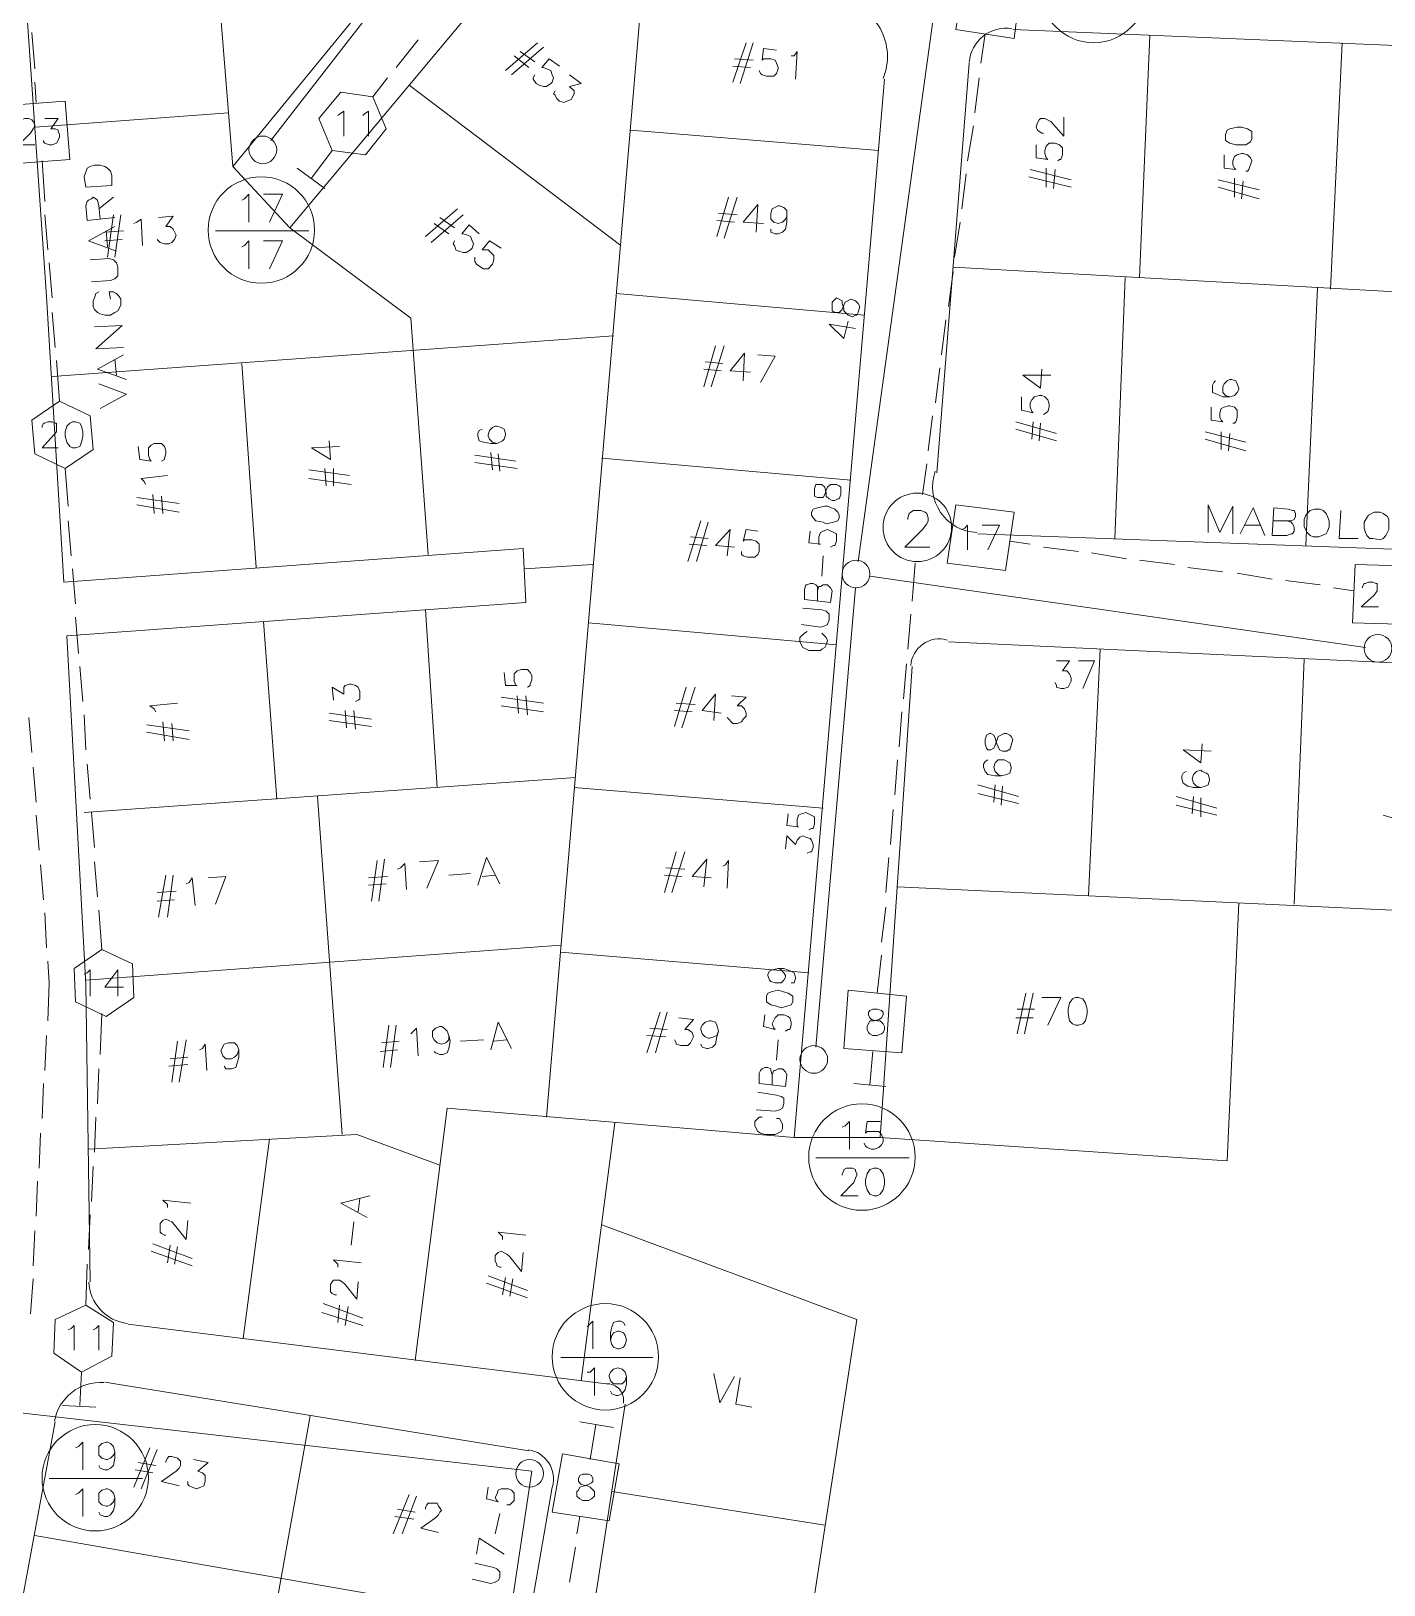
# Model space of a CAD drawing. Header units: millimetres. Extents: x 3.6 to 37.8, y 0.6 to 28.7.
# Drawn here: x 22.426 to 26.296, y 8.992 to 13.437 of the extents above; entities that cross this region are included whole.
import ezdxf

# ---------------------------------------------------------------- set-up
doc = ezdxf.new("R2010")
doc.units = ezdxf.units.MM
for name, color, linetype, true_color in [('PDF_S102$Cable-565', 23, 'Continuous', 0xdd8a6d), ('PDF_S102$LOTS', 254, 'Continuous', 0xdcdcdc), ('PDF_S102$ROAD', 8, 'Continuous', 0x7f7f7f), ('PDF_S102$SDU', 157, 'Continuous', 0x396472), ('PDF_S102$Symbols-EndOfLine', 15, 'Continuous', 0x944a4a)]:
    doc.layers.add(name, color=color, linetype=linetype, true_color=true_color)
for name, color, linetype in [('PDF_S102$NAME-ROAD', 7, 'Continuous'), ('PDF_S102$Passives-Splt2way', 7, 'Continuous'), ('PDF_S102$Passives-TapOffs', 7, 'Continuous'), ('PDF_S102$POLE', 7, 'Continuous'), ('PDF_S102$STRAND', 7, 'Continuous'), ('PDF_S102$Symbols-SelfTerminating', 7, 'Continuous')]:
    doc.layers.add(name, color=color, linetype=linetype)

msp = doc.modelspace()

# ---------------------------------------------------------------- linework, layer by layer
at = {"layer": 'PDF_S102$Cable-565', "lineweight": 13}
for points in [[(22.43599, 13.32871), (22.42765, 13.43296)], [(25.15483, 13.42879), (25.14232, 13.34539)], [(23.5327, 13.41211), (23.47015, 13.33288)], [(23.44513, 13.30369), (23.40343, 13.24948)], [(25.13815, 13.30369), (25.12564, 13.20361)], [(22.44016, 13.2328), (22.43599, 13.29118)], [(25.12147, 13.16608), (25.10479, 13.066)], [(22.46518, 12.94924), (22.45684, 13.066)], [(25.10062, 13.02847), (25.08811, 12.92839)], [(22.47352, 12.81163), (22.46518, 12.91171)], [(25.08394, 12.89086), (25.06726, 12.79078)], [(22.48603, 12.67402), (22.47769, 12.7741)], [(25.06309, 12.74908), (25.05058, 12.649)], [(22.49437, 12.53224), (22.48603, 12.63232)], [(25.04224, 12.61147), (25.02973, 12.51139)], [(22.50688, 12.37795), (22.49854, 12.49471)], [(25.02556, 12.47386), (25.01305, 12.37378)], [(25.00471, 12.33625), (24.9922, 12.23617)], [(22.5319, 12.07771), (22.52356, 12.18613)], [(24.98803, 12.19864), (24.97552, 12.11107)], [(22.54024, 11.93593), (22.5319, 12.03601)], [(25.22572, 11.97763), (25.2841, 11.96929)], [(25.32163, 11.96095), (25.42171, 11.94844)], [(24.94633, 11.80666), (24.95467, 11.91508)], [(25.45924, 11.94427), (25.55932, 11.92759)], [(25.59685, 11.92342), (25.69693, 11.91091)], [(22.55275, 11.79832), (22.54441, 11.8984)], [(25.73446, 11.90257), (25.83454, 11.89006)], [(25.87624, 11.88589), (25.97632, 11.86921)], [(26.01385, 11.86504), (26.11393, 11.85253)], [(26.15146, 11.84419), (26.20984, 11.83585)], [(22.56109, 11.65654), (22.55275, 11.76079)], [(24.93382, 11.66905), (24.94216, 11.76913)], [(22.5736, 11.51893), (22.56526, 11.61901)], [(24.92131, 11.52727), (24.92965, 11.62735)], [(22.42765, 11.37298), (22.41931, 11.47306)], [(22.58194, 11.38132), (22.57777, 11.4814)], [(24.9088, 11.38966), (24.91714, 11.48974)], [(22.59445, 11.23954), (22.58611, 11.33962)], [(24.89629, 11.25205), (24.90463, 11.35213)], [(22.44016, 11.2312), (22.43182, 11.33128)], [(22.60696, 11.10193), (22.59862, 11.20201)], [(24.88378, 11.11027), (24.89212, 11.21035)], [(22.4485, 11.09359), (22.44016, 11.19367)], [(24.87127, 10.97266), (24.87961, 11.07274)], [(22.46101, 10.95181), (22.45267, 11.05189)], [(22.6153, 10.96015), (22.60696, 11.06023)], [(22.46935, 10.8142), (22.46518, 10.91428)], [(22.62781, 10.81003), (22.61947, 10.92262)], [(24.85876, 10.83088), (24.87127, 10.93096)], [(22.47352, 10.6057), (22.47769, 10.71412), (22.47352, 10.77667)], [(24.84625, 10.68493), (24.85876, 10.79335)], [(22.62364, 10.50979), (22.62781, 10.62655)], [(22.46518, 10.46392), (22.46935, 10.564)], [(22.6153, 10.36801), (22.61947, 10.46809)], [(22.45684, 10.32631), (22.46101, 10.42639)], [(22.60696, 10.2304), (22.61113, 10.33048)], [(22.4485, 10.18453), (22.45267, 10.28461)], [(22.59862, 10.08862), (22.60279, 10.1887)], [(22.44016, 10.04692), (22.44433, 10.147)], [(22.59028, 9.95101), (22.59445, 10.05109)], [(22.43182, 9.90514), (22.43599, 10.00522)], [(22.58194, 9.79255), (22.58611, 9.90931)], [(22.42348, 9.76753), (22.43182, 9.86761)], [(23.98723, 9.13786), (23.99557, 9.1879)], [(23.96638, 9.00025), (23.98306, 9.10033)]]:
    msp.add_lwpolyline(points, dxfattribs=at)
at = {"layer": 'PDF_S102$LOTS', "lineweight": 0}
for points in [[(22.81963, 15.32614), (23.00311, 13.04932)], [(23.89966, 10.33048), (24.17905, 13.62478)], [(25.62604, 13.42462), (25.59685, 12.7324)], [(26.17648, 13.40377), (26.14312, 12.69904)], [(24.11233, 12.82414), (23.50768, 13.28284)], [(22.9906, 13.20361), (22.43599, 13.16191)], [(24.85042, 13.09519), (24.14152, 13.15357)], [(23.56189, 11.9401), (23.51185, 12.61564), (23.16574, 12.87418)], [(26.70607, 12.66985), (25.06309, 12.76159)], [(25.55515, 12.7324), (25.52596, 11.98597)], [(24.80872, 12.62398), (24.09982, 12.68653)], [(26.10559, 12.70321), (26.07223, 11.96512)], [(24.09148, 12.5656), (22.48603, 12.44884)], [(23.06983, 11.90257), (23.02813, 12.48637)], [(24.77119, 12.15277), (24.05812, 12.21532)], [(24.0331, 11.91091), (23.83711, 11.8984)], [(23.58691, 11.2729), (23.55355, 11.78164)], [(23.12821, 11.23954), (23.09068, 11.74828)], [(24.72949, 11.68156), (24.02059, 11.74411)], [(25.48426, 11.66905), (25.4509, 10.96432)], [(26.06806, 11.63986), (26.03887, 10.9393)], [(23.98306, 11.30209), (22.57777, 11.20201)], [(23.31586, 10.28044), (23.24497, 11.24788)], [(24.69196, 11.21452), (23.97889, 11.2729)], [(27.18979, 10.88092), (24.90463, 10.98934)], [(24.85459, 10.2721), (25.84705, 10.20538), (25.88041, 10.94347)], [(23.94136, 10.82254), (22.58194, 10.72246)], [(24.65026, 10.74331), (23.94136, 10.80169)], [(24.60856, 10.2721), (23.6161, 10.3555), (23.52436, 9.63409)], [(23.99974, 9.57571), (24.09565, 10.3138)], [(23.59525, 10.19287), (23.35756, 10.28044), (22.59028, 10.23874)], [(23.0323, 9.69664), (23.10736, 10.26793)], [(24.05812, 10.0219), (24.78787, 9.75085), (24.03727, 4.86361), (23.97472, 4.80106), (23.56189, 3.76273), (23.64705, 3.67955)], [(22.30672, 4.35904), (23.22412, 9.47563)], [(24.08731, 9.25879), (24.69613, 9.16288)], [(23.84962, 8.88766), (22.43599, 9.13369)]]:
    msp.add_lwpolyline(points, dxfattribs=at)
at = {"layer": 'PDF_S102$NAME-ROAD', "lineweight": 9}
for points in [[(22.58194, 12.99094), (22.57777, 13.02013), (22.58611, 13.04515), (22.59445, 13.04932), (22.60696, 13.05349), (22.62364, 13.05349), (22.63615, 13.04932), (22.64449, 13.04515), (22.65283, 13.03681), (22.657, 13.0243), (22.657, 12.99511)], [(26.03053, 12.03184), (26.0347, 12.02767), (26.03887, 12.01933), (26.03887, 12.00682), (26.0347, 11.99848), (26.03053, 11.99848), (26.01802, 11.99431), (25.97632, 11.99431), (25.98049, 12.07354), (26.02219, 12.06937), (26.0347, 12.0652), (26.03887, 12.0652), (26.04304, 12.05686), (26.04304, 12.04852), (26.03887, 12.04018), (26.03053, 12.03601), (26.01802, 12.03601)], [(26.09725, 12.06937), (26.11393, 12.06937), (26.12227, 12.0652), (26.13061, 12.05686), (26.13478, 12.04852), (26.13895, 12.03601), (26.13895, 12.01933), (26.13478, 12.00682), (26.13061, 11.99848), (26.1181, 11.99431), (26.10976, 11.99014), (26.09308, 11.99014), (26.08474, 11.99431), (26.0764, 12.00265), (26.06806, 12.01933), (26.06806, 12.04018), (26.07223, 12.05269), (26.08474, 12.0652)], [(26.26822, 12.06103), (26.2849, 12.06103), (26.29324, 12.05686), (26.30575, 12.04852), (26.30992, 12.04018), (26.30992, 12.01099), (26.30158, 11.99431), (26.29324, 11.98597), (26.2849, 11.9818), (26.26405, 11.98597), (26.25571, 11.98597), (26.24737, 11.99431), (26.2432, 12.00265), (26.23903, 12.01516), (26.23903, 12.03184), (26.24737, 12.04435), (26.25154, 12.05269)]]:
    msp.add_lwpolyline(points, close=True, dxfattribs=at)
for points in [[(22.66534, 12.90337), (22.58611, 12.89503), (22.58194, 12.93673), (22.58611, 12.94924), (22.59028, 12.95341), (22.59862, 12.95758), (22.60279, 12.96175), (22.61113, 12.95758), (22.6153, 12.95341), (22.61947, 12.93673), (22.62364, 12.8992)], [(22.66117, 12.96175), (22.61947, 12.92839)], [(22.66951, 12.80746), (22.59028, 12.83665), (22.66534, 12.87835)], [(22.64032, 12.86584), (22.64449, 12.81997)], [(22.59445, 12.78244), (22.64866, 12.78661), (22.66117, 12.78244), (22.66951, 12.7741), (22.67368, 12.76159), (22.67368, 12.73657), (22.66534, 12.72823), (22.65283, 12.72406), (22.59862, 12.71989)], [(22.65283, 12.66985), (22.64866, 12.6907), (22.66117, 12.6907), (22.66951, 12.68653), (22.67785, 12.67819), (22.68202, 12.66985), (22.68202, 12.65317), (22.67368, 12.63649), (22.66534, 12.63232), (22.65283, 12.62398), (22.63615, 12.62398), (22.62364, 12.62815), (22.6153, 12.63232), (22.60696, 12.64066), (22.60279, 12.649), (22.60279, 12.66568), (22.60696, 12.67402), (22.61113, 12.68653), (22.61947, 12.6907)], [(22.69036, 12.53224), (22.61113, 12.52807), (22.68619, 12.59479), (22.60696, 12.59062)], [(22.6987, 12.4405), (22.6153, 12.46969), (22.69036, 12.51139)], [(22.66534, 12.49888), (22.66951, 12.45301)], [(22.61947, 12.42799), (22.6987, 12.3988), (22.62364, 12.3571)], [(25.79284, 12.00265), (25.79284, 12.08188), (25.8262, 12.00265), (25.86373, 12.07771), (25.86373, 11.99848)], [(25.88458, 11.99848), (25.92211, 12.07354), (25.95547, 11.99431)], [(26.22235, 11.98597), (26.16814, 11.98597), (26.17231, 12.0652)], [(25.94296, 12.0235), (25.89709, 12.0235)], [(25.98049, 12.03601), (26.01802, 12.03601)]]:
    msp.add_lwpolyline(points, dxfattribs=at)
at = {"layer": 'PDF_S102$Passives-Splt2way', "lineweight": 9}
msp.add_lwpolyline([(24.93382, 12.04018), (24.93382, 12.04435), (24.93799, 12.05686), (24.94216, 12.06103), (24.9505, 12.0652), (24.97135, 12.0652), (24.98386, 12.06103), (24.98803, 12.05686), (24.9922, 12.04435), (24.9922, 12.03601), (24.98803, 12.02767), (24.97552, 12.01099), (24.92548, 11.96095), (24.99637, 11.96095)], dxfattribs=at)
msp.add_circle((24.96093, 12.01725), 0.09799, dxfattribs=at)
at = {"layer": 'PDF_S102$Passives-TapOffs', "lineweight": 9}
for points in [[(25.25908, 13.58308), (25.23823, 13.41628), (25.07143, 13.4413), (25.09645, 13.60393)], [(23.38258, 13.08268), (23.28667, 13.09519), (23.24914, 13.18693), (23.31169, 13.26199), (23.40343, 13.24948), (23.44096, 13.15774)], [(22.37344, 13.05766), (22.35676, 13.22446), (22.52356, 13.23697), (22.53607, 13.07017)], [(22.60279, 12.24034), (22.52356, 12.18613), (22.43599, 12.22783), (22.42765, 12.32374), (22.50688, 12.37795), (22.59445, 12.33625)], [(22.54441, 12.31957), (22.55275, 12.31957), (22.56526, 12.3154), (22.56943, 12.30706), (22.5736, 12.29038), (22.5736, 12.27787), (22.56943, 12.26119), (22.56526, 12.24868), (22.55275, 12.24451), (22.54441, 12.24451), (22.53607, 12.24868), (22.52773, 12.26119), (22.52356, 12.27787), (22.52356, 12.29038), (22.52773, 12.30706), (22.53607, 12.3154)], [(25.07143, 12.08188), (25.23823, 12.06103), (25.21321, 11.89423), (25.04641, 11.91508)], [(26.38081, 11.90674), (26.37247, 11.73994), (26.20567, 11.74411), (26.21401, 11.91091)], [(22.71955, 10.67242), (22.64032, 10.61821), (22.55275, 10.65991), (22.54858, 10.75582), (22.62781, 10.81003), (22.71538, 10.76833)], [(24.75034, 10.52647), (24.76285, 10.69327), (24.92965, 10.67659), (24.91714, 10.51396)], [(24.83374, 10.63906), (24.84625, 10.63906), (24.85876, 10.63489), (24.86293, 10.63072), (24.86293, 10.62238), (24.85876, 10.61404), (24.85042, 10.60987), (24.83791, 10.6057), (24.8254, 10.6057), (24.81706, 10.58902), (24.81706, 10.58068), (24.82123, 10.57234), (24.8254, 10.56817), (24.83374, 10.564), (24.84625, 10.564), (24.85876, 10.56817), (24.86293, 10.57234), (24.8671, 10.58068), (24.8671, 10.58902), (24.86293, 10.59736), (24.85459, 10.6057), (24.84625, 10.6057), (24.82957, 10.60987), (24.8254, 10.61404), (24.82123, 10.62238), (24.82123, 10.63072), (24.8254, 10.63489)], [(22.657, 9.6466), (22.56943, 9.60073), (22.4902, 9.65494), (22.49437, 9.75085), (22.58194, 9.79255), (22.66117, 9.74251)], [(24.10816, 9.33802), (24.07897, 9.17539), (23.91634, 9.20041), (23.94553, 9.36721)], [(24.00391, 9.30883), (24.02059, 9.30883), (24.02893, 9.30466), (24.0331, 9.29632), (24.0331, 9.28798), (24.02893, 9.28381), (24.02059, 9.27964), (23.99557, 9.2713), (23.9914, 9.26296), (23.98723, 9.25879), (23.98723, 9.24628), (23.99557, 9.23794), (24.00391, 9.23377), (24.02059, 9.23377), (24.02893, 9.23794), (24.03727, 9.24628), (24.03727, 9.25879), (24.02476, 9.2713), (24.01642, 9.27547), (23.99974, 9.27964), (23.9914, 9.28798), (23.9914, 9.29632), (23.99557, 9.30466)]]:
    msp.add_lwpolyline(points, close=True, dxfattribs=at)
for points in [[(23.30335, 13.19527), (23.30752, 13.19944), (23.32003, 13.20778), (23.32003, 13.13689)], [(23.37424, 13.19527), (23.37841, 13.19944), (23.39092, 13.20778), (23.39092, 13.13689)], [(22.39012, 13.16608), (22.39012, 13.17025), (22.39429, 13.17859), (22.39846, 13.18276), (22.4068, 13.18693), (22.41931, 13.18693), (22.42765, 13.18276), (22.43182, 13.17859), (22.43599, 13.17025), (22.43599, 13.16608), (22.43182, 13.15774), (22.42348, 13.14523), (22.39012, 13.11187), (22.43599, 13.11187)], [(22.46518, 13.18693), (22.50271, 13.18693), (22.48186, 13.15774), (22.49437, 13.15774), (22.50271, 13.15357), (22.50271, 13.1494), (22.50688, 13.14106), (22.50688, 13.13272), (22.49854, 13.11604), (22.48603, 13.11187), (22.47769, 13.11187), (22.46518, 13.11604), (22.46101, 13.12021), (22.46101, 13.12438)], [(22.45684, 12.30289), (22.45684, 12.30706), (22.46101, 12.3154), (22.46518, 12.3154), (22.47352, 12.31957), (22.48603, 12.31957), (22.49437, 12.3154), (22.49854, 12.3154), (22.49854, 12.29038), (22.4902, 12.28204), (22.45684, 12.24451), (22.50271, 12.24451)], [(25.08811, 12.01099), (25.09645, 12.01516), (25.10479, 12.0235), (25.10479, 11.95261)], [(25.14649, 12.0235), (25.19653, 12.0235), (25.16317, 11.95261)], [(26.23486, 11.84419), (26.23486, 11.84836), (26.23903, 11.8567), (26.2432, 11.8567), (26.25154, 11.86087), (26.26405, 11.86087), (26.27239, 11.8567), (26.27656, 11.8567), (26.27656, 11.83585), (26.26822, 11.82334), (26.23069, 11.78998), (26.28073, 11.78998)], [(22.57777, 10.73914), (22.58611, 10.74331), (22.59445, 10.75165), (22.59445, 10.67659)], [(22.69036, 10.70161), (22.63615, 10.70161), (22.67368, 10.75165), (22.67368, 10.67659)], [(22.5319, 9.72166), (22.54024, 9.72583), (22.54858, 9.73417), (22.54858, 9.66328)], [(22.60279, 9.72166), (22.61113, 9.72583), (22.61947, 9.73417), (22.61947, 9.66328)]]:
    msp.add_lwpolyline(points, dxfattribs=at)
at = {"layer": 'PDF_S102$POLE', "lineweight": 0}
for points in [[(24.66694, 12.1069), (24.66694, 12.12775), (24.67111, 12.14026), (24.68779, 12.14026), (24.69613, 12.13192), (24.7003, 12.11524), (24.7003, 12.1069), (24.70864, 12.09856), (24.71698, 12.09439), (24.72532, 12.09439), (24.73366, 12.09856), (24.73783, 12.09856), (24.742, 12.11107), (24.742, 12.13192), (24.73783, 12.13609), (24.72949, 12.14026), (24.71281, 12.14026), (24.70447, 12.13192), (24.7003, 12.12358), (24.69613, 12.11107), (24.69196, 12.10273), (24.67528, 12.10273)], [(24.6586, 12.05269), (24.6586, 12.06103), (24.66277, 12.06937), (24.67528, 12.07354), (24.69613, 12.07771), (24.70447, 12.07771), (24.72532, 12.06937), (24.73366, 12.06103), (24.73783, 12.05269), (24.73783, 12.04435), (24.73366, 12.03601), (24.72115, 12.03184), (24.7003, 12.02767), (24.69196, 12.03184), (24.67111, 12.03601), (24.66277, 12.04435)], [(24.57103, 10.75165), (24.57937, 10.74331), (24.58354, 10.73497), (24.58354, 10.7308), (24.57937, 10.72246), (24.57103, 10.71412), (24.55435, 10.71412), (24.54184, 10.71829), (24.53767, 10.72246), (24.5335, 10.73497), (24.5335, 10.73914), (24.53767, 10.74748), (24.54601, 10.75165), (24.56269, 10.75582)], [(24.52933, 10.65991), (24.52933, 10.67659), (24.5335, 10.68493), (24.54601, 10.6891), (24.56269, 10.69327), (24.5752, 10.6891), (24.59188, 10.68493), (24.60439, 10.67659), (24.60439, 10.65991), (24.60022, 10.65157), (24.58771, 10.6474), (24.57103, 10.64323), (24.55852, 10.6474), (24.54184, 10.65157)]]:
    msp.add_lwpolyline(points, close=True, dxfattribs=at)
for points in [[(24.65443, 12.00682), (24.65026, 11.97346), (24.68362, 11.96929), (24.67945, 11.96929), (24.67945, 11.99014), (24.68362, 12.00265), (24.69196, 12.00682), (24.70447, 12.01099), (24.72949, 11.99848), (24.72949, 11.97763), (24.72532, 11.96512), (24.72115, 11.96512), (24.71281, 11.96095)], [(24.69196, 11.93593), (24.68779, 11.87755)], [(24.67528, 11.83585), (24.67945, 11.84836), (24.68362, 11.84836), (24.69196, 11.85253), (24.70447, 11.85253), (24.71281, 11.84419), (24.71698, 11.83585), (24.71281, 11.80249), (24.63775, 11.81083), (24.63775, 11.84002), (24.64192, 11.85253), (24.64609, 11.85253), (24.65443, 11.8567), (24.66277, 11.8567), (24.67111, 11.85253), (24.67528, 11.84836), (24.67528, 11.80666)], [(24.63358, 11.78581), (24.68779, 11.78164), (24.7003, 11.77747), (24.70864, 11.76913), (24.70864, 11.75245), (24.70447, 11.73994), (24.69613, 11.73577), (24.68362, 11.7316), (24.62941, 11.73994)], [(24.68779, 11.71492), (24.7003, 11.70241), (24.70447, 11.69407), (24.7003, 11.68156), (24.69613, 11.67322), (24.68779, 11.66905), (24.68362, 11.66488), (24.65026, 11.66488), (24.63358, 11.67322), (24.62524, 11.6899), (24.62524, 11.70241), (24.63775, 11.71492), (24.64609, 11.71909)], [(24.56269, 10.75582), (24.57937, 10.75582), (24.60022, 10.74748), (24.60856, 10.74331), (24.61273, 10.7308), (24.61273, 10.72663), (24.60856, 10.71412), (24.60022, 10.71412)], [(24.58354, 10.57651), (24.59188, 10.58068), (24.59605, 10.58068), (24.60022, 10.59319), (24.60022, 10.60153), (24.59605, 10.61404), (24.59188, 10.61821), (24.57937, 10.62238), (24.56269, 10.62238), (24.55435, 10.61404), (24.54601, 10.59736), (24.55018, 10.58485), (24.55435, 10.58068), (24.52099, 10.58902), (24.52516, 10.62238)], [(24.56269, 10.55149), (24.55852, 10.49311)], [(24.54601, 10.45141), (24.55018, 10.46392), (24.55435, 10.46392), (24.56269, 10.46809), (24.5752, 10.46809), (24.58354, 10.45975), (24.58771, 10.45141), (24.58354, 10.41805), (24.50848, 10.42639), (24.50848, 10.45558), (24.51265, 10.46392), (24.51682, 10.46809), (24.52516, 10.47226), (24.5335, 10.47226), (24.54184, 10.46809), (24.54184, 10.46392), (24.54601, 10.45141), (24.54601, 10.42222)], [(24.50431, 10.40137), (24.55852, 10.39303), (24.57103, 10.38886), (24.57937, 10.38469), (24.57937, 10.36801), (24.5752, 10.3555), (24.56686, 10.35133), (24.55435, 10.34716), (24.50014, 10.35133)], [(24.55852, 10.32631), (24.56686, 10.32631), (24.5752, 10.30963), (24.5752, 10.29712), (24.57103, 10.28878), (24.55435, 10.28044), (24.52516, 10.28044), (24.51265, 10.28461), (24.50431, 10.28878), (24.49597, 10.30546), (24.49597, 10.31797), (24.50848, 10.33048), (24.51682, 10.33048)], [(23.78707, 9.22126), (23.79541, 9.22126), (23.80792, 9.23377), (23.80792, 9.25462), (23.79958, 9.26296), (23.79124, 9.26713), (23.77039, 9.26713), (23.76205, 9.26296), (23.75788, 9.25045), (23.75371, 9.24211), (23.75788, 9.23377), (23.76205, 9.2296), (23.72869, 9.23794), (23.73286, 9.2713)], [(23.76622, 9.19624), (23.75371, 9.13786)], [(23.6995, 9.07948), (23.70784, 9.12535), (23.77873, 9.07948)], [(23.69533, 9.05446), (23.74954, 9.04195), (23.75788, 9.03778), (23.76622, 9.02944), (23.76622, 9.01276), (23.76205, 9.00442), (23.75371, 9.00025), (23.7412, 8.99608), (23.68699, 9.00859)]]:
    msp.add_lwpolyline(points, dxfattribs=at)
for centre, radius in [((23.0886, 13.09728), 0.03961), ((24.78578, 11.88381), 0.03962), ((26.27865, 11.67114), 0.03961), ((24.66485, 10.4952), 0.03961), ((23.8517, 9.31092), 0.03961)]:
    msp.add_circle(centre, radius, dxfattribs=at)
at = {"layer": 'PDF_S102$ROAD', "lineweight": 0}
for points in [[(24.742, 13.52053), (23.84545, 13.68733), (23.16574, 12.87418), (23.00311, 13.04932), (23.66197, 13.85413), (25.71361, 16.57714)], [(22.29838, 15.14683), (22.46935, 12.67819), (22.51939, 11.86087), (23.83294, 11.95678), (23.84128, 11.80249), (22.52773, 11.70658), (22.58194, 10.70995), (22.59445, 9.85927)], [(27.12724, 13.36207), (25.23406, 13.4413)], [(25.10896, 13.34539), (25.01722, 12.17362)], [(24.94633, 11.61901), (24.85459, 10.2721), (24.60856, 10.2721), (24.8671, 13.29952)], [(25.13398, 11.99848), (27.06886, 11.92759)], [(26.98963, 11.59816), (25.05058, 11.6899)], [(23.84962, 9.37555), (22.63615, 9.57154)], [(24.12484, 9.50899), (23.33671, 4.37989)], [(22.49437, 9.45895), (21.60616, 4.65094)], [(23.09068, 4.48831), (23.91634, 9.2713)]]:
    msp.add_lwpolyline(points, dxfattribs=at)
msp.add_lwpolyline([(22.70287, 9.73834), (24.07063, 9.56737, -0.4797101), (24.12012, 9.51216)], format="xyb", dxfattribs=at)
for centre, radius, start, end in [((24.71073, 13.36416), 0.16471, 337.68068, 79.60082), ((25.21529, 13.33914), 0.10633, 81.19907, 175.46294), ((25.13607, 12.134), 0.13136, 160.36202, 267.86347), ((25.02347, 11.61692), 0.08132, 73.81706, 176.09421), ((22.71746, 9.86552), 0.12718, 183.17431, 262.81024), ((22.62573, 9.43601), 0.13553, 86.55043, 169.55709), ((23.83502, 9.29423), 0.08549, 345.36704, 80.74903)]:
    msp.add_arc(centre, radius, start, end, dxfattribs=at)
at = {"layer": 'PDF_S102$SDU', "lineweight": 0}
for points in [[(23.7829, 13.32454), (23.87464, 13.40377)], [(23.79958, 13.31203), (23.89132, 13.39126)], [(24.43342, 13.29118), (24.47095, 13.40377)], [(24.45427, 13.28701), (24.4918, 13.40377)], [(24.50848, 13.32454), (24.51265, 13.3162), (24.51682, 13.31203), (24.52933, 13.30786), (24.55018, 13.30786), (24.55852, 13.3162), (24.56269, 13.32871), (24.56269, 13.33288), (24.55852, 13.34539), (24.55435, 13.35373), (24.54184, 13.3579), (24.52099, 13.3579), (24.51682, 13.35373), (24.52099, 13.38709), (24.55852, 13.38292)], [(23.84962, 13.33288), (23.80792, 13.36624)], [(23.8663, 13.34956), (23.8246, 13.37875)], [(23.8663, 13.31203), (23.86213, 13.30369), (23.86213, 13.29952), (23.87047, 13.28701), (23.87881, 13.28284), (23.89132, 13.27867), (23.89966, 13.27867), (23.91217, 13.28701), (23.91634, 13.29118), (23.92051, 13.30369), (23.91634, 13.31203), (23.91217, 13.32454), (23.89966, 13.32871), (23.89132, 13.33288), (23.88715, 13.33288), (23.908, 13.3579), (23.93719, 13.33705)], [(24.48346, 13.33288), (24.43342, 13.33705)], [(24.4918, 13.35373), (24.43759, 13.3579)], [(24.60022, 13.36624), (24.60856, 13.36624), (24.6169, 13.37875), (24.61273, 13.29952)], [(23.96638, 13.31203), (23.99974, 13.28701), (23.96638, 13.27867), (23.97889, 13.26616), (23.97889, 13.25782), (23.97055, 13.24114), (23.95804, 13.23697), (23.9497, 13.2328), (23.93719, 13.23697), (23.92885, 13.24531), (23.92468, 13.25365), (23.92051, 13.25782), (23.92468, 13.26616)], [(25.32163, 13.14523), (25.31746, 13.14523), (25.30912, 13.1494), (25.30495, 13.15357), (25.30078, 13.16191), (25.30495, 13.17442), (25.30912, 13.18276), (25.31329, 13.18693), (25.3258, 13.18693), (25.34248, 13.17859), (25.38001, 13.13689), (25.38001, 13.1911)], [(25.36333, 13.066), (25.3675, 13.07017), (25.37167, 13.07017), (25.37584, 13.08268), (25.37584, 13.10353), (25.3675, 13.11187), (25.35499, 13.11604), (25.33831, 13.11604), (25.32997, 13.1077), (25.3258, 13.09519), (25.3258, 13.08685), (25.32997, 13.07434), (25.33414, 13.07017), (25.30078, 13.07434), (25.30078, 13.11187)], [(25.90126, 13.03681), (25.90543, 13.03681), (25.9096, 13.04098), (25.91794, 13.066), (25.91377, 13.07434), (25.90543, 13.08268), (25.89292, 13.08685), (25.88875, 13.08685), (25.87624, 13.08268), (25.8679, 13.07851), (25.86373, 13.066), (25.86373, 13.05349), (25.8679, 13.04515), (25.87207, 13.04098), (25.83871, 13.04515), (25.83871, 13.08268)], [(25.40086, 13.01179), (25.2841, 13.04098)], [(25.32997, 13.04515), (25.32997, 12.99094)], [(25.35499, 13.04098), (25.35082, 12.98677)], [(25.40086, 12.99094), (25.27993, 13.02013)], [(25.93879, 12.9826), (25.82203, 13.01179)], [(25.93879, 12.95758), (25.82203, 12.99094)], [(25.8679, 13.01596), (25.8679, 12.96175)], [(25.89292, 13.00762), (25.88875, 12.95758)], [(24.38755, 12.84916), (24.42091, 12.96175)], [(24.4084, 12.84499), (24.44593, 12.96175)], [(24.52099, 12.88669), (24.46261, 12.89086), (24.50431, 12.9409), (24.50014, 12.86167)], [(22.64449, 12.79078), (22.66117, 12.91171)], [(22.66534, 12.79078), (22.68202, 12.91171)], [(22.71955, 12.88669), (22.72789, 12.89086), (22.7404, 12.8992), (22.74457, 12.82414)], [(22.79044, 12.90337), (22.83214, 12.90754), (22.81129, 12.87835), (22.8238, 12.87835), (22.83214, 12.87001), (22.84048, 12.85333), (22.83631, 12.84082), (22.82797, 12.83248), (22.81963, 12.82831), (22.80712, 12.82831), (22.79461, 12.83248), (22.78627, 12.84082)], [(23.55355, 12.84916), (23.64529, 12.92839)], [(23.57023, 12.83248), (23.66197, 12.91171)], [(23.63695, 12.87418), (23.59525, 12.90337)], [(24.43759, 12.89086), (24.38755, 12.89503)], [(24.44593, 12.91171), (24.39172, 12.91588)], [(24.58771, 12.90754), (24.58771, 12.89086), (24.58354, 12.87001), (24.5752, 12.86167), (24.56269, 12.8575), (24.55435, 12.8575), (24.54184, 12.86167), (24.54184, 12.87001)], [(22.69036, 12.86584), (22.63615, 12.86167)], [(23.62027, 12.8575), (23.57857, 12.88669)], [(23.63695, 12.83665), (23.63278, 12.82831), (23.63695, 12.82414), (23.64112, 12.81163), (23.64946, 12.80746), (23.66197, 12.80329), (23.67031, 12.80329), (23.68282, 12.81163), (23.68699, 12.8158), (23.69116, 12.82831), (23.68699, 12.83665), (23.68282, 12.84916), (23.67448, 12.85333), (23.66197, 12.8575), (23.6578, 12.8575), (23.67865, 12.88252), (23.70784, 12.8575)], [(22.68619, 12.84082), (22.63615, 12.83665)], [(23.69533, 12.79078), (23.69533, 12.77827), (23.6995, 12.76993), (23.71201, 12.76159), (23.72035, 12.75742), (23.73286, 12.75742), (23.74537, 12.76993), (23.74954, 12.78244), (23.74954, 12.79495), (23.73286, 12.81163), (23.71618, 12.81163), (23.73703, 12.83665), (23.77039, 12.8158)], [(24.35002, 12.41965), (24.38338, 12.53641)], [(24.37087, 12.41965), (24.4084, 12.53641)], [(24.48346, 12.46135), (24.42508, 12.46552), (24.46678, 12.51556), (24.46261, 12.43633)], [(24.50431, 12.51139), (24.55435, 12.50722), (24.51265, 12.43216)], [(24.40006, 12.46552), (24.35002, 12.46969)], [(24.40423, 12.48637), (24.35419, 12.49054)], [(25.31746, 12.46969), (25.31329, 12.41548), (25.26325, 12.45301), (25.34248, 12.45301)], [(25.85539, 12.39046), (25.83454, 12.39046), (25.81786, 12.3988), (25.80535, 12.40297), (25.80535, 12.42382), (25.80952, 12.43216), (25.81369, 12.43633)], [(25.32163, 12.34042), (25.32997, 12.34459), (25.33414, 12.34876), (25.33831, 12.36127), (25.33831, 12.36961), (25.33414, 12.38212), (25.3258, 12.39046), (25.31746, 12.39463), (25.30912, 12.39463), (25.29661, 12.39046), (25.28827, 12.38212), (25.2841, 12.37378), (25.2841, 12.36127), (25.28827, 12.34876), (25.29244, 12.34459), (25.25908, 12.35293), (25.25908, 12.39046)], [(25.86373, 12.3154), (25.8679, 12.3154), (25.87207, 12.31957), (25.87624, 12.33208), (25.87624, 12.35293), (25.8679, 12.36127), (25.85539, 12.36544), (25.85122, 12.36544), (25.83871, 12.36127), (25.83037, 12.3571), (25.8262, 12.34459), (25.8262, 12.33208), (25.83037, 12.32374), (25.83454, 12.31957), (25.80118, 12.32374), (25.80118, 12.36127)], [(25.35916, 12.28621), (25.2424, 12.31957)], [(25.29244, 12.31957), (25.28827, 12.26953)], [(25.31329, 12.3154), (25.30912, 12.26536)], [(23.75788, 12.25702), (23.7412, 12.25702), (23.72035, 12.26119), (23.70784, 12.26536), (23.70367, 12.27787), (23.70367, 12.28621), (23.70784, 12.29455), (23.71618, 12.29872)], [(25.35916, 12.26536), (25.2424, 12.29872)], [(25.90126, 12.26119), (25.7845, 12.29038)], [(25.90126, 12.23617), (25.7845, 12.26953)], [(25.83037, 12.29038), (25.83037, 12.24034)], [(25.85539, 12.28621), (25.85122, 12.23617)], [(22.79878, 12.20698), (22.80712, 12.21115), (22.80712, 12.21532), (22.81129, 12.22783), (22.81129, 12.23617), (22.80712, 12.24868), (22.79878, 12.25702), (22.77793, 12.25702), (22.76959, 12.25285), (22.76125, 12.24451), (22.76125, 12.22366), (22.76542, 12.21115), (22.76959, 12.20698), (22.73623, 12.21115), (22.73206, 12.24868)], [(23.27833, 12.26536), (23.2825, 12.21115), (23.22829, 12.24451), (23.30752, 12.24868)], [(23.7412, 12.232), (23.74537, 12.18196)], [(23.76205, 12.22783), (23.76622, 12.17779)], [(23.33671, 12.16528), (23.21995, 12.18196)], [(23.26582, 12.18613), (23.26999, 12.13609)], [(23.29084, 12.18613), (23.29084, 12.13609)], [(23.81209, 12.20698), (23.69533, 12.22366)], [(23.81626, 12.18613), (23.69533, 12.20281)], [(22.75291, 12.14026), (22.74874, 12.1486), (22.7404, 12.15694), (22.81546, 12.16528)], [(23.34088, 12.14026), (23.21995, 12.15694)], [(22.84882, 12.08605), (22.72789, 12.10273)], [(22.77376, 12.11107), (22.77793, 12.05686)], [(22.79878, 12.1069), (22.80295, 12.05686)], [(22.84882, 12.06103), (22.72789, 12.08188)], [(24.30415, 11.91925), (24.34168, 12.03601)], [(24.32917, 11.91925), (24.36253, 12.03184)], [(24.43759, 11.96095), (24.38338, 11.96512), (24.42508, 12.01099), (24.41674, 11.93593)], [(24.45844, 11.94844), (24.45844, 11.9401), (24.46261, 11.93593), (24.47512, 11.93176), (24.49597, 11.93176), (24.50431, 11.9401), (24.50848, 11.94844), (24.50848, 11.96929), (24.50014, 11.97763), (24.48763, 11.9818), (24.46678, 11.9818), (24.46261, 11.97763), (24.47095, 12.01099), (24.50431, 12.00682)], [(24.35836, 11.96512), (24.30832, 11.96929)], [(24.36253, 11.98597), (24.31249, 11.99014)], [(23.84545, 11.56063), (23.85379, 11.5648), (23.85379, 11.56897), (23.85796, 11.58148), (23.85796, 11.59399), (23.85379, 11.60233), (23.84545, 11.61067), (23.82877, 11.61067), (23.81626, 11.6065), (23.80792, 11.59816), (23.80792, 11.57731), (23.81209, 11.5648), (23.81626, 11.5648), (23.7829, 11.5648), (23.77873, 11.60233)], [(23.29084, 11.5231), (23.28667, 11.56063), (23.32003, 11.53978), (23.32003, 11.56063), (23.3242, 11.5648), (23.33671, 11.56897), (23.34088, 11.56897), (23.35339, 11.5648), (23.36173, 11.56063), (23.3659, 11.54812), (23.3659, 11.52727), (23.36173, 11.5231), (23.35339, 11.51893)], [(24.26662, 11.44804), (24.29998, 11.56063)], [(24.28747, 11.44387), (24.325, 11.56063)], [(22.7821, 11.48974), (22.77793, 11.49808), (22.76542, 11.50642), (22.84465, 11.51476)], [(23.89132, 11.51476), (23.77039, 11.53144)], [(23.81626, 11.53561), (23.82043, 11.48557)], [(23.84128, 11.53561), (23.84545, 11.4814)], [(24.325, 11.51059), (24.27079, 11.51476)], [(24.40006, 11.48557), (24.34585, 11.49391), (24.38338, 11.53978), (24.37921, 11.46472)], [(24.42925, 11.53561), (24.47095, 11.53144), (24.44593, 11.50642), (24.45844, 11.50642), (24.46678, 11.49808), (24.47095, 11.48557), (24.47095, 11.47723), (24.46261, 11.46889), (24.45844, 11.46055), (24.44593, 11.45638), (24.43342, 11.45638), (24.41674, 11.47306)], [(23.39926, 11.46889), (23.27833, 11.48557)], [(23.3242, 11.49391), (23.32837, 11.44387)], [(23.34922, 11.49391), (23.35339, 11.4397)], [(23.89132, 11.48974), (23.77039, 11.50642)], [(24.31666, 11.48974), (24.26662, 11.49391)], [(22.87801, 11.43553), (22.75708, 11.45221)], [(22.87801, 11.41051), (22.75708, 11.43136)], [(22.80295, 11.46055), (22.80712, 11.40634)], [(22.82797, 11.45638), (22.83214, 11.40634)], [(23.39926, 11.44804), (23.27833, 11.46472)], [(25.77616, 11.398), (25.77199, 11.34379), (25.72195, 11.38132), (25.80118, 11.37715)], [(25.2007, 11.30626), (25.18402, 11.30626), (25.16317, 11.31043), (25.15483, 11.31877), (25.15066, 11.33128), (25.15066, 11.33962), (25.15483, 11.34796), (25.16317, 11.35213)], [(25.77199, 11.2729), (25.75114, 11.2729), (25.73446, 11.27707), (25.72195, 11.28541), (25.71778, 11.29792), (25.71778, 11.30626), (25.72195, 11.3146), (25.73029, 11.31877)], [(25.25074, 11.24788), (25.13398, 11.28124)], [(25.25074, 11.22703), (25.13398, 11.25622)], [(25.18402, 11.28124), (25.17985, 11.2312)], [(25.20487, 11.27707), (25.2007, 11.22286)], [(25.81786, 11.21452), (25.7011, 11.24788)], [(25.75114, 11.24788), (25.74697, 11.19784)], [(25.81786, 11.19367), (25.7011, 11.22286)], [(25.77199, 11.24371), (25.77199, 11.1895)], [(26.41, 11.16031), (26.29324, 11.19367)], [(23.70367, 10.99351), (23.72869, 11.07274), (23.76622, 10.99768)], [(24.23743, 10.97266), (24.27079, 11.08942)], [(24.25828, 10.97266), (24.29581, 11.08942)], [(23.39926, 10.94764), (23.41594, 11.0644)], [(23.42011, 10.94764), (23.43679, 11.06857)], [(23.47432, 11.03938), (23.48266, 11.04355), (23.49517, 11.05606), (23.49934, 10.981)], [(23.53687, 11.06023), (23.59108, 11.0644), (23.55772, 10.98517)], [(23.68282, 11.02687), (23.62027, 11.0227)], [(24.29581, 11.03938), (24.2416, 11.04355)], [(24.37087, 11.01436), (24.31666, 11.01853), (24.35836, 11.06857), (24.35002, 10.98934)], [(24.40423, 11.04772), (24.41257, 11.05189), (24.42091, 11.0644), (24.41674, 10.98517)], [(22.79044, 10.90177), (22.81129, 11.0227)], [(22.81546, 10.90177), (22.83214, 11.0227)], [(22.86967, 10.99768), (22.87801, 11.00185), (22.88635, 11.01436), (22.89469, 10.93513)], [(22.93222, 11.01436), (22.98226, 11.01853), (22.95307, 10.9393)], [(23.44513, 11.01853), (23.39092, 11.01436)], [(23.44096, 10.99768), (23.39092, 10.99351)], [(23.75371, 11.0227), (23.71618, 11.01853)], [(24.28747, 11.01853), (24.23743, 11.0227)], [(22.84048, 10.97683), (22.78627, 10.97266)], [(22.83631, 10.95181), (22.78627, 10.94764)], [(25.24657, 10.56817), (25.27159, 10.68493)], [(25.26742, 10.56817), (25.29244, 10.68493)], [(25.31746, 10.67242), (25.37167, 10.67242), (25.33414, 10.59319)], [(24.18739, 10.51396), (24.22492, 10.63072)], [(24.21241, 10.51396), (24.24577, 10.63072)], [(25.29661, 10.63906), (25.24657, 10.63906)], [(23.43262, 10.47226), (23.4493, 10.59319)], [(23.45347, 10.47226), (23.47015, 10.59319)], [(23.51185, 10.56817), (23.52853, 10.58485), (23.5327, 10.50562)], [(23.7412, 10.5223), (23.76205, 10.60153), (23.79958, 10.52647)], [(24.24577, 10.58068), (24.19573, 10.58485)], [(24.27913, 10.61404), (24.32083, 10.60987), (24.29581, 10.58068), (24.30415, 10.58068), (24.31249, 10.57651), (24.31666, 10.57234), (24.32083, 10.55983), (24.31249, 10.54315), (24.30415, 10.53481), (24.2833, 10.53481), (24.27079, 10.53898), (24.27079, 10.54315), (24.26662, 10.55149)], [(25.29244, 10.61404), (25.2424, 10.61404)], [(22.82797, 10.43056), (22.84465, 10.54732)], [(22.84882, 10.43056), (22.86967, 10.55149)], [(22.9072, 10.5223), (22.91554, 10.52647), (22.92388, 10.53898), (22.92805, 10.46392)], [(23.47849, 10.54732), (23.42845, 10.54315)], [(23.62027, 10.564), (23.62444, 10.54732), (23.62027, 10.52647), (23.6161, 10.51396), (23.60359, 10.50979), (23.59525, 10.50979), (23.58274, 10.51396), (23.57857, 10.51813)], [(23.72035, 10.55149), (23.65363, 10.54732)], [(23.78707, 10.55149), (23.74954, 10.54732)], [(24.2416, 10.55983), (24.18739, 10.564)], [(24.39172, 10.57651), (24.38755, 10.55983), (24.38338, 10.53898), (24.37504, 10.53064), (24.36253, 10.52647), (24.35836, 10.52647), (24.34585, 10.53064), (24.34168, 10.53898)], [(22.87384, 10.50145), (22.8238, 10.49728)], [(23.01979, 10.5223), (23.01979, 10.50145), (23.01562, 10.48477), (23.01145, 10.47226), (22.99894, 10.46809), (22.98226, 10.46809), (22.97809, 10.47643)], [(23.47432, 10.5223), (23.42428, 10.51813)], [(22.87384, 10.4806), (22.81963, 10.47643)], [(22.81546, 10.07194), (22.81546, 10.08028), (22.80295, 10.09279), (22.88218, 10.08445)], [(23.38675, 10.04275), (23.31169, 10.08445), (23.39509, 10.1053)], [(23.3659, 10.09696), (23.36173, 10.05943)], [(22.81129, 9.99271), (22.80712, 9.99271), (22.79878, 9.99688), (22.79461, 10.00105), (22.79461, 10.02607), (22.80295, 10.03441), (22.81129, 10.03858), (22.82797, 10.03024), (22.83631, 10.0219), (22.86967, 9.9802), (22.87384, 10.03441)], [(23.34922, 10.03024), (23.34088, 9.96352)], [(22.88635, 9.92599), (22.77376, 9.96769)], [(22.8238, 9.96352), (22.81546, 9.91348)], [(22.84465, 9.95935), (22.83631, 9.90931)], [(23.77456, 9.9802), (23.77456, 9.98854), (23.76205, 10.00105), (23.84128, 9.99271)], [(22.88635, 9.90514), (22.76959, 9.94684)], [(23.30335, 9.90097), (23.30335, 9.90931), (23.29084, 9.92182), (23.37007, 9.91348)], [(23.77039, 9.90097), (23.76622, 9.90097), (23.75788, 9.90514), (23.75788, 9.90931), (23.75371, 9.91765), (23.75371, 9.93433), (23.76205, 9.94267), (23.77039, 9.94684), (23.78707, 9.9385), (23.79541, 9.93016), (23.82877, 9.88846), (23.83294, 9.94267)], [(23.84545, 9.83425), (23.73286, 9.87595)], [(23.7829, 9.87178), (23.77456, 9.82174)], [(23.29918, 9.82174), (23.29501, 9.82174), (23.28667, 9.82591), (23.2825, 9.83008), (23.2825, 9.85093), (23.28667, 9.85927), (23.29084, 9.86344), (23.30752, 9.86344), (23.31586, 9.85927), (23.3242, 9.85093), (23.35756, 9.80923), (23.36173, 9.85927)], [(23.84545, 9.8134), (23.72869, 9.8551)], [(23.80375, 9.86761), (23.79541, 9.81757)], [(23.37424, 9.75502), (23.26165, 9.79672)], [(23.30752, 9.79255), (23.30335, 9.74251)], [(23.33254, 9.78838), (23.3242, 9.73417)], [(23.37424, 9.73417), (23.25748, 9.7717)], [(24.43759, 9.58822), (24.39589, 9.51316), (24.37921, 9.59656)], [(24.48763, 9.50065), (24.44176, 9.50899), (24.45427, 9.58405)], [(22.71955, 9.2713), (22.76542, 9.38389)], [(22.7404, 9.26713), (22.78627, 9.37972)], [(22.7821, 9.33385), (22.73206, 9.34219)], [(22.81129, 9.34219), (22.81129, 9.34636), (22.81546, 9.3547), (22.81963, 9.35887), (22.82797, 9.35887), (22.84465, 9.3547), (22.85299, 9.34636), (22.85299, 9.33385), (22.84882, 9.32551), (22.84048, 9.31717), (22.79878, 9.28798), (22.84882, 9.27547)], [(22.89052, 9.35053), (22.93222, 9.34219), (22.90303, 9.31717), (22.91554, 9.313), (22.92388, 9.30466), (22.92388, 9.28798), (22.91971, 9.27547), (22.91137, 9.2713), (22.89886, 9.26713), (22.88635, 9.2713), (22.87801, 9.27547), (22.87384, 9.27964), (22.87384, 9.28798)], [(22.77376, 9.313), (22.72372, 9.32134)], [(23.46181, 9.13786), (23.50768, 9.25045)], [(23.48683, 9.13786), (23.52853, 9.24628)], [(23.52436, 9.20041), (23.47432, 9.20875)], [(23.55355, 9.20875), (23.55355, 9.21292), (23.55772, 9.22126), (23.56189, 9.22543), (23.58691, 9.22543), (23.59108, 9.21709), (23.59525, 9.21292), (23.59942, 9.20458), (23.59525, 9.20041), (23.59108, 9.19207), (23.58274, 9.18373), (23.54104, 9.15454), (23.59108, 9.14203)], [(23.52019, 9.17956), (23.46598, 9.1879)]]:
    msp.add_lwpolyline(points, dxfattribs=at)
for points in [[(25.84288, 13.12438), (25.84288, 13.14106), (25.84705, 13.15357), (25.85539, 13.15774), (25.87624, 13.16191), (25.88875, 13.16191), (25.90543, 13.15774), (25.91794, 13.1494), (25.91794, 13.12855), (25.91377, 13.12021), (25.90126, 13.11187), (25.87207, 13.11187), (25.85539, 13.11604)], [(24.58354, 12.8992), (24.5752, 12.89086), (24.56269, 12.88669), (24.55018, 12.89086), (24.54184, 12.8992), (24.54184, 12.91588), (24.54601, 12.92839), (24.56269, 12.93673), (24.56686, 12.93673), (24.57937, 12.93256), (24.58771, 12.92422), (24.58771, 12.90754)], [(25.84288, 12.39463), (25.83454, 12.40297), (25.83454, 12.41965), (25.83871, 12.42799), (25.84705, 12.43633), (25.85539, 12.4405), (25.85956, 12.4405), (25.87207, 12.43633), (25.87624, 12.42799), (25.88041, 12.41548), (25.88041, 12.41131), (25.87624, 12.40297), (25.8679, 12.39463), (25.85539, 12.39046)], [(23.74537, 12.26119), (23.73703, 12.26953), (23.73286, 12.27787), (23.73286, 12.28204), (23.73703, 12.29455), (23.74537, 12.30289), (23.75371, 12.30706), (23.75788, 12.30706), (23.77039, 12.30289), (23.77873, 12.29872), (23.7829, 12.28621), (23.7829, 12.28204), (23.77873, 12.26953), (23.77456, 12.26536), (23.75788, 12.25702)], [(25.15483, 11.398), (25.15483, 11.41051), (25.159, 11.42302), (25.16734, 11.42719), (25.17151, 11.42719), (25.17985, 11.42302), (25.18402, 11.41468), (25.18819, 11.398), (25.19653, 11.38132), (25.20487, 11.37715), (25.21738, 11.37715), (25.22155, 11.38132), (25.22572, 11.38132), (25.22989, 11.39383), (25.23406, 11.41051), (25.22989, 11.41885), (25.22572, 11.42302), (25.21738, 11.42719), (25.20904, 11.42719), (25.19236, 11.41885), (25.18402, 11.39383), (25.17985, 11.38549), (25.17151, 11.38132), (25.16317, 11.38132), (25.159, 11.38549)], [(25.19236, 11.31043), (25.18402, 11.31877), (25.17985, 11.33128), (25.18402, 11.34379), (25.19236, 11.35213), (25.20904, 11.35213), (25.22572, 11.34379), (25.22989, 11.33128), (25.22989, 11.32711), (25.22572, 11.3146), (25.21738, 11.31043), (25.2007, 11.30626)], [(25.75948, 11.27707), (25.75114, 11.28541), (25.74697, 11.29792), (25.75114, 11.31043), (25.75948, 11.31877), (25.77199, 11.32294), (25.77616, 11.31877), (25.78867, 11.3146), (25.79284, 11.31043), (25.79701, 11.29792), (25.79701, 11.29375), (25.79284, 11.28124), (25.7845, 11.27707), (25.77199, 11.2729)], [(25.41337, 10.67242), (25.42171, 10.67242), (25.43422, 10.66825), (25.44256, 10.65574), (25.44673, 10.63906), (25.44673, 10.62655), (25.44256, 10.6057), (25.43422, 10.59736), (25.42171, 10.59319), (25.41337, 10.59319), (25.40503, 10.59736), (25.39669, 10.6057), (25.39252, 10.62655), (25.39252, 10.63906), (25.39669, 10.65574), (25.40503, 10.66825)], [(23.62027, 10.55149), (23.61193, 10.54315), (23.59942, 10.53898), (23.58691, 10.54315), (23.57857, 10.55149), (23.5744, 10.55983), (23.5744, 10.57651), (23.58274, 10.58485), (23.59525, 10.58902), (23.59942, 10.58902), (23.60776, 10.58485), (23.6161, 10.57651), (23.62027, 10.564)], [(24.38755, 10.564), (24.37921, 10.55983), (24.3667, 10.55566), (24.36253, 10.55566), (24.35419, 10.55983), (24.34585, 10.56817), (24.34168, 10.58068), (24.34168, 10.58485), (24.34585, 10.59319), (24.35419, 10.60153), (24.3667, 10.6057), (24.37087, 10.6057), (24.38338, 10.60153), (24.38755, 10.59319), (24.39172, 10.57651)], [(23.01562, 10.50979), (23.00728, 10.50145), (22.99894, 10.49728), (22.98226, 10.49728), (22.97392, 10.50562), (22.96975, 10.51813), (22.96975, 10.5223), (22.97809, 10.53898), (22.9906, 10.54315), (23.00728, 10.54315), (23.01562, 10.53481), (23.01979, 10.5223)]]:
    msp.add_lwpolyline(points, close=True, dxfattribs=at)
at = {"layer": 'PDF_S102$STRAND', "color": 254, "lineweight": 0, "true_color": 0xdcdcdc}
for points in [[(24.71698, 15.1927), (23.11153, 13.12438)], [(25.02973, 13.64563), (24.79204, 11.91925)], [(24.8254, 11.87755), (26.2432, 11.67322)], [(24.67111, 10.53064), (24.7837, 11.84419)], [(21.66454, 4.54669), (23.21161, 4.12552), (23.19493, 5.31397), (23.46181, 6.89023), (23.72869, 8.45398), (23.85796, 9.31717), (22.25251, 9.50065)]]:
    msp.add_lwpolyline(points, dxfattribs=at)
at = {"layer": 'PDF_S102$STRAND', "lineweight": 0}
msp.add_lwpolyline([(24.71698, 12.63649), (24.71698, 12.66151), (24.72949, 12.67402), (24.74617, 12.66568), (24.74617, 12.65734), (24.75034, 12.64483), (24.75034, 12.63649), (24.76285, 12.62398), (24.77536, 12.61981), (24.7837, 12.62398), (24.78787, 12.62398), (24.79204, 12.63232), (24.79621, 12.649), (24.79204, 12.65734), (24.7837, 12.66568), (24.77119, 12.66985), (24.75451, 12.66151), (24.75034, 12.65317), (24.74617, 12.64066), (24.73783, 12.63232), (24.72532, 12.63232)], close=True, dxfattribs=at)
for points in [[(24.76285, 12.6073), (24.75034, 12.55726), (24.70864, 12.59896), (24.7837, 12.58645)], [(25.35916, 11.63569), (25.39669, 11.63569), (25.37584, 11.6065), (25.38835, 11.6065), (25.39669, 11.59816), (25.40086, 11.58565), (25.40086, 11.57731), (25.39252, 11.56063), (25.38001, 11.55646), (25.37167, 11.55646), (25.35916, 11.56063), (25.35916, 11.5648), (25.35499, 11.57314)], [(25.42171, 11.63569), (25.46758, 11.63569), (25.43422, 11.55646)], [(24.59188, 11.19784), (24.58771, 11.16448), (24.62107, 11.16031), (24.6169, 11.16031), (24.6169, 11.18116), (24.62107, 11.19367), (24.62941, 11.19784), (24.64192, 11.20201), (24.66694, 11.1895), (24.66694, 11.16865), (24.66277, 11.15614), (24.6586, 11.15614), (24.65026, 11.15197)], [(24.58354, 11.09776), (24.58771, 11.13529), (24.61273, 11.11027), (24.6169, 11.12278), (24.62524, 11.13112), (24.63358, 11.13529), (24.64192, 11.13112), (24.65443, 11.12695), (24.6586, 11.12278), (24.66277, 11.11027), (24.66277, 11.10193), (24.6586, 11.08942), (24.65443, 11.08942), (24.64609, 11.08525)]]:
    msp.add_lwpolyline(points, dxfattribs=at)
at = {"layer": 'PDF_S102$Symbols-EndOfLine', "lineweight": 0}
for points in [[(23.02813, 12.95341), (23.03647, 12.95758), (23.04898, 12.97009), (23.04898, 12.89086)], [(23.09068, 12.97009), (23.14489, 12.97009), (23.10736, 12.89086)], [(23.21995, 12.86584), (22.95307, 12.86584)], [(23.02813, 12.81997), (23.03647, 12.82414), (23.04898, 12.83665), (23.04898, 12.75742)], [(23.09068, 12.83665), (23.14489, 12.83665), (23.10736, 12.75742)], [(24.74617, 10.30129), (24.75451, 10.30546), (24.76702, 10.31797), (24.76702, 10.23874)], [(24.80872, 10.25542), (24.81289, 10.24708), (24.81706, 10.24291), (24.82957, 10.23874), (24.83791, 10.23874), (24.85042, 10.24291), (24.85876, 10.25125), (24.86293, 10.25959), (24.86293, 10.26793), (24.85876, 10.28044), (24.85042, 10.28878), (24.81706, 10.28878), (24.81289, 10.28461), (24.81706, 10.31797), (24.85459, 10.31797)], [(24.93799, 10.21372), (24.67111, 10.21372)], [(24.74617, 10.16368), (24.74617, 10.16785), (24.75034, 10.17619), (24.75034, 10.18036), (24.75868, 10.18453), (24.77536, 10.18453), (24.7837, 10.18036), (24.7837, 10.17619), (24.78787, 10.16785), (24.78787, 10.16368), (24.7837, 10.15534), (24.77953, 10.14283), (24.742, 10.1053), (24.79204, 10.1053)], [(24.01642, 9.73), (24.0331, 9.74668), (24.0331, 9.66745)], [(24.08314, 9.69247), (24.08314, 9.71332), (24.08731, 9.73), (24.09148, 9.74251), (24.10399, 9.74668), (24.11233, 9.74668), (24.12067, 9.74251), (24.12484, 9.73417)], [(24.20407, 9.64243), (23.94136, 9.64243)], [(24.01642, 9.60073), (24.02476, 9.60073), (24.03727, 9.61324), (24.03727, 9.53401)], [(24.12901, 9.58822), (24.12901, 9.56737), (24.12484, 9.55069), (24.1165, 9.53818), (24.10399, 9.53401), (24.09982, 9.53401), (24.08731, 9.53818), (24.08314, 9.54652)], [(22.55275, 9.38389), (22.56109, 9.38806), (22.5736, 9.40057), (22.5736, 9.32134)], [(22.66534, 9.37138), (22.66534, 9.3547), (22.66117, 9.33385), (22.65283, 9.32551), (22.64449, 9.32134), (22.63615, 9.32134), (22.62364, 9.32551), (22.61947, 9.33385)], [(22.74457, 9.29632), (22.47769, 9.29632)], [(22.55275, 9.25045), (22.56109, 9.25462), (22.5736, 9.26713), (22.5736, 9.1879)], [(22.66534, 9.24211), (22.66534, 9.22126), (22.66117, 9.20458), (22.65283, 9.19207), (22.64449, 9.1879), (22.63615, 9.1879), (22.62364, 9.19207), (22.61947, 9.20041)]]:
    msp.add_lwpolyline(points, dxfattribs=at)
for points in [[(24.83791, 10.18453), (24.84625, 10.18453), (24.85459, 10.18036), (24.86293, 10.16785), (24.8671, 10.15117), (24.8671, 10.13866), (24.86293, 10.12198), (24.85459, 10.10947), (24.84625, 10.1053), (24.83791, 10.1053), (24.8254, 10.10947), (24.81706, 10.12198), (24.81289, 10.13866), (24.81289, 10.15117), (24.81706, 10.16785), (24.8254, 10.18036)], [(24.08731, 9.70498), (24.09148, 9.71332), (24.10399, 9.71749), (24.10816, 9.71749), (24.12067, 9.71332), (24.12484, 9.70498), (24.12901, 9.69247), (24.12484, 9.67996), (24.12067, 9.67162), (24.10816, 9.66745), (24.10399, 9.66745), (24.09148, 9.67162), (24.08731, 9.67996), (24.08314, 9.69247)], [(24.12484, 9.57571), (24.1165, 9.56737), (24.09148, 9.56737), (24.08314, 9.57571), (24.07897, 9.58822), (24.07897, 9.59239), (24.08314, 9.60073), (24.09148, 9.60907), (24.10399, 9.61324), (24.1165, 9.60907), (24.12484, 9.60073), (24.12901, 9.58822)], [(22.66117, 9.36304), (22.65283, 9.3547), (22.64449, 9.35053), (22.64032, 9.35053), (22.62781, 9.3547), (22.61947, 9.36304), (22.61947, 9.38806), (22.62781, 9.3964), (22.64032, 9.40057), (22.64449, 9.40057), (22.65283, 9.3964), (22.66117, 9.38806), (22.66534, 9.37138)], [(22.66117, 9.2296), (22.65283, 9.22126), (22.64449, 9.21709), (22.64032, 9.21709), (22.62781, 9.22126), (22.61947, 9.2296), (22.61947, 9.25462), (22.62781, 9.26296), (22.64032, 9.26713), (22.64449, 9.26713), (22.65283, 9.26296), (22.66117, 9.25462), (22.66534, 9.24211)]]:
    msp.add_lwpolyline(points, close=True, dxfattribs=at)
for centre in [(25.4655, 13.55598), (23.08443, 12.86793), (24.80247, 10.21581), (24.06855, 9.64452), (22.60905, 9.29841)]:
    msp.add_circle(centre, 0.1522, dxfattribs=at)
at = {"layer": 'PDF_S102$Symbols-SelfTerminating', "lineweight": 9}
for points in [[(23.22829, 13.01596), (23.28667, 13.09519)], [(23.26582, 12.98677), (23.18659, 13.04515)], [(24.8254, 10.42222), (24.83374, 10.51813)], [(24.87127, 10.41805), (24.77953, 10.42639)], [(22.56526, 9.50482), (22.56943, 9.60073)], [(22.61113, 9.50065), (22.51522, 9.50482)], [(23.99557, 9.45895), (24.09148, 9.44227)], [(24.04144, 9.45061), (24.02476, 9.35053)]]:
    msp.add_lwpolyline(points, dxfattribs=at)

doc.saveas('drawing.dxf')
